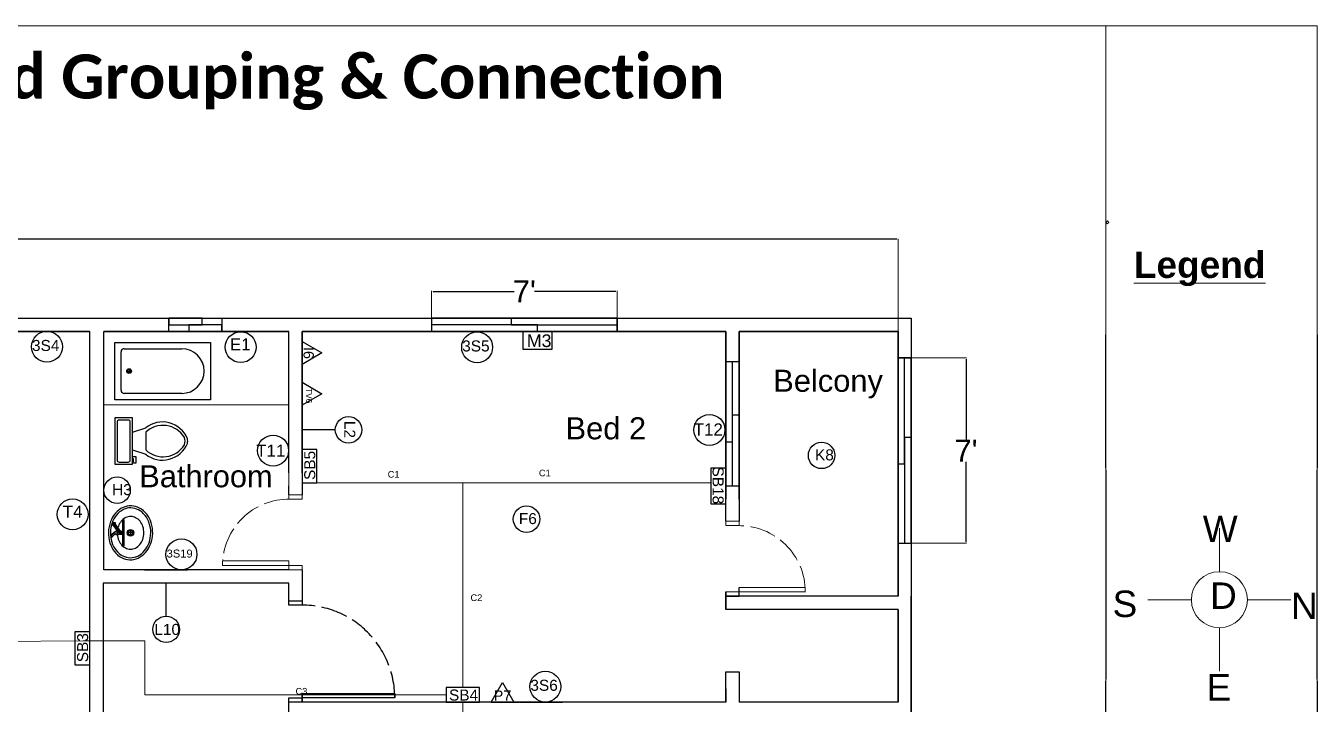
# Model space of a CAD drawing. Header units: inches. Extents: x 1396 to 31789, y 4626 to 27828.
# Drawn here: x 24420 to 25005, y 26512 to 26820 of the extents above; entities that cross this region are included whole.
import ezdxf
from ezdxf.enums import TextEntityAlignment as Align

# ---------------------------------------------------------------- set-up
doc = ezdxf.new("R2010")
doc.units = ezdxf.units.IN
doc.header["$MEASUREMENT"] = 0
doc.linetypes.add('ACAD_ISO02W100', pattern=[15, 12, -3])
for name, color, linetype in [('bath', 4, 'Continuous'), ('freecads.com', 7, 'Continuous'), ('SB Grouping and', 1, 'ACAD_ISO02W100')]:
    doc.layers.add(name, color=color, linetype=linetype)
doc.layers.add('text', color=6, linetype='Continuous', lineweight=9)
doc.styles.add('Arial', font='arial.ttf')
doc.styles.get("Standard").update_dxf_attribs({"font": 'arial.ttf'})
doc.dimstyles.new('civil layout', dxfattribs={"dimtxt": 10, "dimasz": 0.625, "dimexe": 0.18, "dimexo": 0.0625, "dimgap": 0.09, "dimtad": 0, "dimtih": 1, "dimtoh": 1, "dimdec": 1, "dimzin": 0, "dimdsep": 46, "dimlunit": 4, "dimtxsty": 'Standard', "dimcen": 0.09, "dimclrd": 256, "dimclre": 256, "dimclrt": 256, "dimadec": 0, "dimazin": 0, "dimtfac": 1.5, "dimtdec": 1, "dimtofl": 0, "dimtmove": 0, "dimatfit": 0, "dimfxl": 1, "dimtolj": 1, "dimtzin": 0, "dimlwe": -1, "dimarcsym": 0})
picture_1 = doc.add_image_def('image1.png', size_in_pixel=(800, 727))

# ---------------------------------------------------------------- blocks, each defined once
blk = doc.blocks.new('*D180')
at = {"layer": 'Defpoints', "color": 0, "transparency": 16777216}
for p in [(23974.91, 26722.87), (23974.91, 26681.02), (24814.91, 26681.02)]:
    blk.add_point(p, dxfattribs=at)
at = {"layer": 'text', "transparency": 16777216}
for p, q in [((23974.91, 26681.08), (23974.91, 26723.05)), ((24814.91, 26681.08), (24814.91, 26723.05))]:
    blk.add_line(p, q, dxfattribs=at)
at = {"layer": 'text', "lineweight": -2, "transparency": 16777216}
for p, q in [((23975.54, 26722.87), (24372.54, 26722.87)), ((24814.29, 26722.87), (24402.71, 26722.87))]:
    blk.add_line(p, q, dxfattribs=at)
at = {"layer": 'text', "transparency": 16777216}
for points in [[(23975.54, 26722.97), (23975.54, 26722.77), (23974.91, 26722.87)], [(24814.29, 26722.97), (24814.29, 26722.77), (24814.91, 26722.87)]]:
    blk.add_solid(points, dxfattribs=at)
at = {"layer": 'text', "transparency": 16777216, "insert": (24387.62, 26722.87), "char_height": 10, "attachment_point": 5}
blk.add_mtext("\\A1;70'6''", dxfattribs=at)
blk = doc.blocks.new('Sink - Oval top')
for p, q in [((-1, 0), (1, 0)), ((0, 1), (0, -1))]:
    blk.add_line(p, q)
at = {"linetype": 'Continuous'}
for points in [[(-12.23, 0.39, 0.117634), (-11.46, -3.36, 0.104469), (-8.88, -6.8, 0.090016), (-5.08, -9.07, 0.08192), (-0.32, -10.02, 0.08192), (4.49, -9.38, 0.090016), (8.42, -7.36, 0.104469), (11.22, -4.09, 0.117634), (12.23, -0.39, 0.117634), (11.46, 3.36, 0.104469), (8.88, 6.8, 0.090016), (5.08, 9.07, 0.08192), (0.32, 10.02, 0.08192), (-4.49, 9.38, 0.090016), (-8.42, 7.36, 0.104469), (-11.22, 4.09, 0.117634)], [(-11.29, 0.16, 0.118622), (-10.52, -3.25, 0.104678), (-8.07, -6.36, 0.089562), (-4.54, -8.37, 0.081185), (-0.13, -9.15, 0.081185), (4.3, -8.49, 0.089562), (7.89, -6.58, 0.104678), (10.42, -3.55, 0.118622), (11.29, -0.16, 0.118622), (10.52, 3.25, 0.104678), (8.07, 6.36, 0.089562), (4.54, 8.37, 0.081185), (0.13, 9.15, 0.081185), (-4.3, 8.49, 0.089562), (-7.89, 6.58, 0.104678), (-10.42, 3.55, 0.118622)], [(-7.42, 0.08, 0.118283), (-6.91, -2.17, 0.104607), (-5.29, -4.21, 0.089718), (-2.97, -5.53, 0.081436), (-0.07, -6.04, 0.081436), (2.84, -5.59, 0.089718), (5.2, -4.33, 0.104607), (6.86, -2.32, 0.118283), (7.42, -0.08, 0.118283), (6.91, 2.17, 0.104607), (5.29, 4.21, 0.089718), (2.97, 5.53, 0.081436), (0.07, 6.04, 0.081436), (-2.84, 5.59, 0.089718), (-5.2, 4.33, 0.104607), (-6.86, 2.32, 0.118283)]]:
    blk.add_lwpolyline(points, format="xyb", close=True, dxfattribs=at)
for radius in [1.5, 1]:
    blk.add_circle((0, 0), radius)
blk = doc.blocks.new('Faucet - single handle front')
for p, q in [((-2, 6), (-2, 5.5)), ((-1, 6), (-2, 6)), ((-1, 5.5), (-1, 6)), ((0.5, 4), (-1, 6)), ((-0.5, 4), (-2, 5.5)), ((-2, 5.5), (-1, 5.5)), ((-1, 5.5), (0.5, 4)), ((-0.75, 3), (0.75, 3)), ((-0.75, 0.5), (-0.75, 3)), ((-0.75, 1), (0.75, 1)), ((-0.5, 4), (0.5, 4)), ((-0.25, 2), (3.75, 5)), ((3.75, 4.5), (-0.25, 1.5)), ((-0.25, 1.5), (-0.25, 2)), ((0.75, 1.5), (-0.25, 1.5)), ((0.75, 1.5), (4.08742, 4.003)), ((0.75, 3), (0.75, 2.7386)), ((0.75, 1.5), (0.75, 0.5)), ((3.75, 4.5), (3.75, 5)), ((3.75, 5), (4.75, 5)), ((3.75, 4), (3.75, 4.5)), ((4.75, 4.5), (3.75, 4.5)), ((4.75, 4), (3.75, 4)), ((4.75, 5), (4.75, 4.5)), ((4.75, 4.5), (4.75, 4))]:
    blk.add_line(p, q)
blk.add_lwpolyline([(-6, 0), (-6, 0.5), (6, 0.5), (6, 0)], close=True)
for centre, start, end in [((1.25426, 3.0302), 151.0646, 180.8629), ((-1.25426, 3.0302), 359.1371, 28.93536)]:
    blk.add_arc(centre, 2.00448, start, end)
blk = doc.blocks.new('Toilet - top')
for p, q in [((9.5, -6), (9.5, -2)), ((-10, -8.5), (-8, -8.5)), ((-10, -9.5), (-10, -8.5)), ((-7, -9.5), (-10, -9.5)), ((-8, -8.5), (-8, -8)), ((-7, -8), (-7, -9.5)), ((-4, -8), (-6, -14)), ((4, -8), (6, -14)), ((4, -14), (-4, -14))]:
    blk.add_line(p, q)
blk.add_lwpolyline([(10.5, -8), (10.5, 0), (-10.5, 0), (-10.5, -8)], close=True)
for points in [[(-9.5, -2), (-9.5, -6)], [(8.5, -1), (-8.5, -1)], [(-8.5, -7), (8.5, -7)]]:
    blk.add_lwpolyline(points)
for centre, radius, start, end in [((-8.62, -1.88), 0.884, 81.8699, 188.1301), ((8.62, -1.88), 0.884, 351.8699, 98.1301), ((-8.62, -6.12), 0.884, 171.8699, 278.1301), ((8.62, -6.12), 0.884, 261.8699, 8.1301), ((3.52, -21.58), 12.17, 141.46911, 247.97143), ((4.2, -21.82), 11.33, 136.36773, 238.94682), ((-3.52, -21.58), 12.17, 292.02843, 38.53071), ((-4.2, -21.82), 11.33, 301.05301, 43.63209), ((0, -27.88), 4, 245.73182, 294.26817), ((0, -29), 4, 254.86053, 285.13947)]:
    blk.add_arc(centre, radius, start, end)
blk = doc.blocks.new('Bath Tub - 26 x 60 in.')
for p, q in [((8, -18), (10, -18)), ((9, -17), (9, -19))]:
    blk.add_line(p, q)
blk.add_lwpolyline([(0, -36), (0, 0), (60, 0), (60, -36)], close=True)
for points in [[(4, -30), (4, -6)], [(6, -4), (42, -4)], [(42, -32), (6, -32)]]:
    blk.add_lwpolyline(points)
for radius in [1.5, 1]:
    blk.add_circle((9, -18), radius)
for centre, radius, start, end in [((5.75, -5.75), 1.77, 81.8699, 188.1301), ((42, -18), 14, 270, 90), ((5.75, -30.25), 1.77, 171.8699, 278.1301)]:
    blk.add_arc(centre, radius, start, end)
blk = doc.blocks.new('*D187')
at = {"layer": 'Defpoints', "color": 0, "transparency": 16777216}
for p in [(24820.91, 26669.02), (24845.72, 26669.02), (24820.91, 26585.02)]:
    blk.add_point(p, dxfattribs=at)
at = {"layer": 'text', "transparency": 16777216}
for p, q in [((24820.98, 26669.02), (24845.9, 26669.02)), ((24820.98, 26585.02), (24845.9, 26585.02))]:
    blk.add_line(p, q, dxfattribs=at)
at = {"layer": 'text', "lineweight": -2, "transparency": 16777216}
for p, q in [((24845.72, 26668.39), (24845.72, 26632.11)), ((24845.72, 26585.64), (24845.72, 26621.93))]:
    blk.add_line(p, q, dxfattribs=at)
at = {"layer": 'text', "transparency": 16777216}
for points in [[(24845.61, 26668.39), (24845.82, 26668.39), (24845.72, 26669.02)], [(24845.61, 26585.64), (24845.82, 26585.64), (24845.72, 26585.02)]]:
    blk.add_solid(points, dxfattribs=at)
at = {"layer": 'text', "transparency": 16777216, "insert": (24845.72, 26627.02), "char_height": 10, "attachment_point": 5}
blk.add_mtext("\\A1;7'", dxfattribs=at)
blk = doc.blocks.new('*D194')
at = {"layer": 'Defpoints', "color": 0, "transparency": 16777216}
for p in [(24687.62, 26699.19), (24603.62, 26684.02), (24687.62, 26684.02)]:
    blk.add_point(p, dxfattribs=at)
at = {"layer": 'text', "transparency": 16777216}
for p, q in [((24603.62, 26684.08), (24603.62, 26699.37)), ((24687.62, 26684.08), (24687.62, 26699.37))]:
    blk.add_line(p, q, dxfattribs=at)
at = {"layer": 'text', "lineweight": -2, "transparency": 16777216}
for p, q in [((24604.25, 26699.19), (24640.97, 26699.19)), ((24687, 26699.19), (24650.27, 26699.19))]:
    blk.add_line(p, q, dxfattribs=at)
at = {"layer": 'text', "transparency": 16777216}
for points in [[(24604.25, 26699.3), (24604.25, 26699.09), (24603.62, 26699.19)], [(24687, 26699.3), (24687, 26699.09), (24687.62, 26699.19)]]:
    blk.add_solid(points, dxfattribs=at)
at = {"layer": 'text', "transparency": 16777216, "insert": (24645.62, 26699.19), "char_height": 10, "attachment_point": 5}
blk.add_mtext("\\A1;7'", dxfattribs=at)

msp = doc.modelspace()

# ---------------------------------------------------------------- linework, layer by layer
for p, q in [((24431.48, 26680.95), (24412.09, 26680.95)), ((24455.1, 26680.51), (24455.1, 26681.02)), ((24637.25, 26681.02), (24617.86, 26681.02)), ((24559.98, 26636.44), (24544.98, 26636.44)), ((24473.58, 26573.02), (24492.97, 26573.02)), ((24483.35, 26552.03), (24483.35, 26567.03)), ((24643.02, 26513.02), (24643.12, 26513.02)), ((24694.91, 26513.02), (24643.12, 26513.02)), ((24643.48, 26513.09), (24662.87, 26513.09)), ((24736.91, 26513.02), (24694.91, 26513.02)), ((24814.91, 26513.02), (24742.91, 26513.02))]:
    msp.add_line(p, q)
at = {"color": 7}
for p, q in [((24448.77, 26681.02), (24447.72, 26681.02)), ((24448.77, 26485.39), (24448.77, 26681.02)), ((24538.91, 26573.02), (24455.1, 26573.02)), ((24544.91, 26573.02), (24544.91, 26559.02))]:
    msp.add_line(p, q, dxfattribs=at)
at = {"color": 0}
for p, q in [((24544.91, 26676.46), (24544.91, 26666.09)), ((24544.91, 26676.46), (24553.89, 26671.27)), ((24553.89, 26671.27), (24544.91, 26666.09)), ((24544.91, 26657.96), (24544.91, 26647.59)), ((24544.91, 26657.96), (24553.89, 26652.77)), ((24553.89, 26652.77), (24544.91, 26647.59)), ((24630.53, 26513.02), (24635.72, 26522)), ((24635.72, 26522), (24640.9, 26513.02)), ((24630.53, 26513.02), (24640.9, 26513.02))]:
    msp.add_line(p, q, dxfattribs=at)
at = {"color": 143, "true_color": 0x7aafdf}
for p, q in [((24739.89, 26611.02), (24739.89, 26667.19)), ((24742.91, 26643.02), (24739.89, 26643.02)), ((24742.91, 26631.02), (24742.91, 26643.02)), ((24736.89, 26611.02), (24736.89, 26631.02)), ((24736.89, 26631.02), (24739.89, 26631.02)), ((24742.89, 26631.02), (24742.91, 26631.02))]:
    msp.add_line(p, q, dxfattribs=at)
for points in [[(24820.91, 26075.02), (23968.91, 26075.02), (23968.91, 26687.02), (24820.91, 26687.02), (24820.91, 26355.45)], [(24201.47, 26687.02), (24454.58, 26687.02)], [(24448.91, 26687.02), (24544.91, 26687.02)], [(24538.91, 26687.02), (24742.91, 26687.02)], [(24538.91, 26687.02), (24544.91, 26687.02)], [(24736.91, 26687.02), (24820.91, 26687.02), (24820.91, 26555.02)], [(24736.91, 26687.02), (24742.91, 26687.02)], [(24814.91, 26687.02), (24820.91, 26687.02), (24820.91, 26681.02)], [(24207.47, 26681.02), (24448.58, 26681.02)], [(24448.58, 26681.02), (24394.91, 26681.02)], [(24455.1, 26681.02), (24538.91, 26681.02)], [(24538.91, 26681.02), (24455.1, 26681.02)], [(24455.1, 26573.02), (24455.1, 26680.51)], [(24516.74, 26681.02), (24538.91, 26681.02)], [(24538.91, 26617), (24538.91, 26681.02)], [(24544.91, 26681.02), (24736.91, 26681.02)], [(24736.91, 26681.02), (24544.91, 26681.02)], [(24544.91, 26681.02), (24736.91, 26681.02)], [(24544.91, 26617), (24544.91, 26681.02), (24736.91, 26681.02), (24736.91, 26605.02)], [(24544.91, 26681.02), (24544.91, 26617)], [(24736.91, 26605.02), (24736.91, 26681.02)], [(24742.91, 26681.02), (24814.91, 26681.02), (24814.91, 26561.02)], [(24814.91, 26561.02), (24814.91, 26681.02), (24742.91, 26681.02)], [(24742.91, 26681.02), (24814.91, 26681.02), (24814.91, 26561.02)], [(24742.91, 26681.02), (24742.91, 26605.02)], [(24742.91, 26605.02), (24742.91, 26681.02), (24814.91, 26681.02), (24814.91, 26561.02), (24742.91, 26561.02), (24742.91, 26565.02)], [(24544.91, 26623), (24544.91, 26617)], [(24544.91, 26617), (24544.91, 26611)], [(24538.91, 26607.02), (24538.91, 26611)], [(24544.91, 26611), (24544.91, 26607.02)], [(24736.91, 26605.02), (24736.91, 26611.02)], [(24736.91, 26601.02), (24736.91, 26607.02)], [(24742.91, 26611.02), (24742.91, 26605.02)], [(24742.91, 26607.02), (24742.91, 26601.02)], [(24736.91, 26595.02), (24736.91, 26601.02)], [(24742.91, 26601.02), (24742.91, 26595.02)], [(24538.91, 26567.02), (24454.77, 26567.02)], [(24454.77, 26567.02), (24454.77, 26479.39)], [(24538.91, 26557.02), (24538.91, 26567.02)], [(24736.91, 26563.02), (24736.91, 26555.02)], [(24736.91, 26555.02), (24736.91, 26563.02)], [(24814.91, 26561.02), (24736.91, 26561.02), (24736.91, 26555.02)], [(24742.91, 26555.02), (24736.91, 26555.02), (24736.91, 26561.02), (24742.91, 26561.02)], [(24820.91, 26507.02), (24820.91, 26561.02)], [(24814.91, 26555.02), (24742.91, 26555.02)], [(24814.91, 26555.02), (24814.91, 26513.02)], [(24814.91, 26513.02), (24814.91, 26555.02)], [(24814.91, 26555.02), (24814.91, 26513.02)], [(24736.91, 26525.02), (24736.91, 26526.81), (24742.91, 26526.81), (24742.91, 26525.02)], [(24736.91, 26519.02), (24736.91, 26525.02)], [(24742.91, 26525.02), (24742.91, 26519.02)], [(24736.91, 26519.02), (24736.91, 26513.02), (24544.91, 26513.02), (24544.91, 26517.02)], [(24736.91, 26513.02), (24736.91, 26519.02)], [(24736.91, 26519.02), (24736.91, 26513.02)], [(24742.91, 26519.02), (24742.91, 26513.02)], [(24742.91, 26519.02), (24742.91, 26513.02)], [(24637.03, 26507.02), (24538.91, 26507.02), (24538.91, 26515.02)], [(24637.02, 26513.02), (24643.02, 26513.02)], [(24820.91, 26513.02), (24820.91, 26507.02)], [(24820.91, 26513.02), (24820.91, 26507.02)]]:
    msp.add_lwpolyline(points)
at = {"color": 146, "true_color": 0x105689}
msp.add_lwpolyline([(24508.62, 26687.02), (24508.62, 26681.02), (24484.62, 26681.02), (24484.62, 26687.02)], close=True, dxfattribs=at)
at = {"color": 165, "true_color": 0x5e67af}
for points in [[(24499.62, 26684.02), (24499.62, 26687.02), (24484.62, 26687.02), (24484.62, 26684.02)], [(24508.62, 26681.02), (24508.62, 26684.02), (24493.62, 26684.02), (24493.62, 26681.02)]]:
    msp.add_lwpolyline(points, close=True, dxfattribs=at)
at = {"color": 143, "true_color": 0x7aafdf}
for points in [[(24603.62, 26681.02), (24687.62, 26681.02), (24687.62, 26687.02), (24603.62, 26687.02)], [(24603.62, 26681.02), (24651.62, 26681.02), (24651.62, 26684.02), (24603.62, 26684.02)], [(24639.62, 26684.02), (24687.62, 26684.02), (24687.62, 26687.02), (24639.62, 26687.02)], [(24742.89, 26611.02), (24742.89, 26667.19), (24736.89, 26667.19), (24736.89, 26611.02)], [(24820.91, 26585.02), (24820.91, 26669.02), (24814.91, 26669.02), (24814.91, 26585.02)], [(24817.91, 26621.02), (24817.91, 26669.02), (24814.91, 26669.02), (24814.91, 26621.02)], [(24820.91, 26585.02), (24820.91, 26633.02), (24817.91, 26633.02), (24817.91, 26585.02)]]:
    msp.add_lwpolyline(points, close=True, dxfattribs=at)
for points in [[(24687.62, 26687.02), (24687.62, 26681.02)], [(24687.62, 26684.02), (24687.62, 26681.02)], [(24814.91, 26669.02), (24820.91, 26669.02)], [(24817.91, 26669.02), (24820.91, 26669.02)]]:
    msp.add_lwpolyline(points, dxfattribs=at)
for points in [[(24645.15, 26681.02), (24658.09, 26681.02), (24658.09, 26672.85), (24645.15, 26672.85)], [(24551.65, 26612.47), (24551.65, 26627.53), (24544.91, 26627.53), (24544.91, 26612.47)], [(24730.15, 26619.12), (24730.15, 26602.92), (24736.89, 26602.92), (24736.89, 26619.12)], [(24448.77, 26529.89), (24448.77, 26544.95), (24442.03, 26544.95), (24442.03, 26529.89)], [(24610.23, 26513.02), (24625.29, 26513.02), (24625.29, 26519.75), (24610.23, 26519.75)]]:
    msp.add_lwpolyline(points, close=True)
at = {"color": 1}
for points in [[(24538.91, 26557.02), (24538.91, 26559.02), (24544.91, 26559.02), (24544.91, 26557.02)], [(24544.91, 26517.02), (24544.91, 26513.02), (24538.91, 26513.02), (24538.91, 26515.02)]]:
    msp.add_lwpolyline(points, dxfattribs=at)
for points in [[(24544.91, 26559.02), (24544.91, 26557.02), (24538.91, 26557.02), (24538.91, 26559.02)], [(24544.91, 26515.02), (24544.91, 26513.02), (24538.91, 26513.02), (24538.91, 26515.02)], [(24586.91, 26517.02), (24586.91, 26515.02), (24544.91, 26515.02), (24544.91, 26517.02)]]:
    msp.add_lwpolyline(points, close=True, dxfattribs=at)
for centre, radius in [((24429.36, 26674.08), 7), ((24517.13, 26673.9), 7), ((24624.23, 26673.85), 7), ((24565.98, 26636.44), 6), ((24729.47, 26636.4), 7), ((24531.81, 26627.03), 7), ((24780.29, 26624.84), 6), ((24461.12, 26609.09), 6), ((24440.98, 26598.14), 7), ((24646.62, 26595.97), 6), ((24490.28, 26580.02), 7), ((24483.35, 26546.03), 6), ((24655.13, 26520.09), 7)]:
    msp.add_circle(centre, radius)
at = {"color": 1, "linetype": 'ACAD_ISO02W100'}
msp.add_arc((24544.91, 26515.02), 42, 0, 90, dxfattribs=at)
at = {"layer": 'freecads.com', "lineweight": 30}
for p, q in [((24908.97, 26619.2), (24908.97, 26679.5)), ((25004.78, 26679.5), (25004.78, 26619.2)), ((24908.97, 26618.2), (24908.97, 26523.5)), ((25004.78, 26523.5), (25004.78, 26618.2)), ((24908.97, 26432.5), (24908.97, 26522.5)), ((25004.78, 26522.5), (25004.78, 26432.5))]:
    msp.add_line(p, q, dxfattribs=at)
at = {"layer": 'text', "color": 0}
for p, q in [((24908.97, 26679.5), (24908.97, 26819.5)), ((24908.97, 26618.2), (24908.97, 26619.2)), ((24960.5, 26591.84), (24960.5, 26572.13)), ((24928.08, 26559.45), (24947.82, 26559.45)), ((24973.18, 26559.45), (24992.92, 26559.45)), ((24960.5, 26546.77), (24960.5, 26527.06)), ((24908.97, 26522.5), (24908.97, 26523.5))]:
    msp.add_line(p, q, dxfattribs=at)
at = {"layer": 'text', "color": 7}
for p, q in [((24455.1, 26647.69), (24538.91, 26647.69)), ((24538.91, 26647.69), (24538.91, 26619)), ((24538.91, 26617), (24538.91, 26611))]:
    msp.add_line(p, q, dxfattribs=at)
at = {"layer": 'text', "color": 1, "linetype": 'Continuous'}
for p, q in [((24617.76, 26612.47), (24548.28, 26612.47)), ((24548.28, 26612.47), (24730.15, 26612.47)), ((24617.76, 26609.27), (24617.76, 26612.47)), ((24617.76, 26519.75), (24617.76, 26609.27)), ((24236.72, 26539.77), (24445.72, 26540.77)), ((24473.72, 26540.77), (24445.72, 26540.77)), ((24473.72, 26516.39), (24473.72, 26540.77)), ((24610.23, 26516.39), (24473.72, 26516.39)), ((24617.76, 26513.02), (24617.76, 26499.27))]:
    msp.add_line(p, q, dxfattribs=at)
at = {"layer": 'text', "color": 1}
for p, q in [((24538.91, 26577.02), (24508.91, 26577.02)), ((24538.91, 26575.02), (24508.91, 26575.02)), ((24742.91, 26565.02), (24772.92, 26565.02)), ((24742.91, 26563.02), (24772.92, 26563.02))]:
    msp.add_line(p, q, dxfattribs=at)
at = {"layer": 'text', "color": 0}
msp.add_lwpolyline([(23878.22, 26819.5), (25004.78, 26819.5), (25004.78, 26035.39), (23878.22, 26035.39)], close=True, dxfattribs=at)
at = {"layer": 'text', "color": 1}
for points in [[(24538.91, 26605.02), (24538.91, 26607.02), (24544.91, 26607.02), (24544.91, 26605.02)], [(24742.91, 26593.02), (24742.91, 26595.02), (24736.91, 26595.02), (24736.91, 26593.02)], [(24544.91, 26575.02), (24544.91, 26573.02), (24538.91, 26573.02), (24538.91, 26577.02)], [(24736.91, 26563.02), (24736.91, 26561.02), (24742.91, 26561.02), (24742.91, 26565.02)]]:
    msp.add_lwpolyline(points, dxfattribs=at)
for points in [[(24538.91, 26607.02), (24544.91, 26607.02), (24544.91, 26605.02), (24538.91, 26605.02)], [(24742.91, 26595.02), (24736.91, 26595.02), (24736.91, 26593.02), (24742.91, 26593.02)], [(24538.91, 26575.02), (24544.91, 26575.02), (24544.91, 26573.02), (24538.91, 26573.02)], [(24742.91, 26563.02), (24736.91, 26563.02), (24736.91, 26561.02), (24742.91, 26561.02)]]:
    msp.add_lwpolyline(points, close=True, dxfattribs=at)
at = {"layer": 'text', "color": 0}
msp.add_circle((24960.5, 26559.45), 12.68, dxfattribs=at)
at = {"layer": 'text', "color": 1, "linetype": 'ACAD_ISO02W100'}
for centre, start, end in [((24538.91, 26575.02), 89.04516, 180), ((24742.91, 26563.02), 0, 90.95484)]:
    msp.add_arc(centre, 30, start, end, dxfattribs=at)

# ---------------------------------------------------------------- block references
at = {"layer": 'bath', "xscale": 0.7232314600808181, "yscale": 0.7232314600808181, "zscale": 0.7232314600808181}
msp.add_blockref('Bath Tub - 26 x 60 in.', (24460.06, 26676.07), dxfattribs=at)
at = {"layer": 'bath'}
for name, p, rotation in [('Toilet - top', (24460.1, 26631.34), 89.99999999999999), ('Sink - Oval top', (24467.23, 26589.77), 270.0744224036602), ('Faucet - single handle front', (24464.23, 26589.77), 90.07442240365992)]:
    msp.add_blockref(name, p, dxfattribs=dict(at, rotation=rotation))

# ---------------------------------------------------------------- texts
at = {"color": 0, "style": 'Arial'}
msp.add_text('I6', height=4.666, rotation=270, dxfattribs=at).set_placement((24547.91, 26671.27), align=Align.MIDDLE_CENTER)
for s, rotation, p in [('L2', 270, (24564.05, 26640.51)), ('SB5', 90, (24550.9, 26613.71)), ('SB18', 270, (24730.9, 26619.81)), ('SB3', 90, (24448.02, 26531.13))]:
    msp.add_text(s, height=5, rotation=rotation).set_placement(p)
for s, p in [('K8', (24777.29, 26622.59)), ('H3', (24458.86, 26606.83)), ('F6', (24643.14, 26593.71)), ('L10', (24478.01, 26543.5)), ('SB4', (24611.47, 26513.76))]:
    msp.add_text(s, height=5).set_placement(p)
msp.add_text('P7', height=4.666, dxfattribs=at).set_placement((24635.72, 26516.01), align=Align.MIDDLE_CENTER)
at = {"attachment_point": 6}
for s, insert, char_height, width in [('3S4', (24435, 26674.63), 5, 10), ('E1', (24521.63, 26675.14), 5.5, 10), ('3S5', (24629.88, 26674.4), 5, 10), ('T12', (24735.56, 26636.61), 5.5, 10), ('T11', (24537.37, 26626.99), 5.5, 10), ('T4', (24445.48, 26599.38), 5.5, 10), ('3S19', (24495.35, 26580.35), 3.614, 7.2287), ('3S6', (24660.77, 26520.64), 5, 10)]:
    msp.add_mtext(s, dxfattribs=dict(at, insert=insert, char_height=char_height, width=width))
at = {"insert": (24646.78, 26679.68), "char_height": 5.729, "attachment_point": 1}
msp.add_mtext_dynamic_manual_height_columns('{\\C1;M3}', width=26.9268, gutter_width=1.15, heights=[0], dxfattribs=at)
at = {"layer": 'bath', "color": 4, "linetype": 'ACAD_ISO02W100', "insert": (24549.4, 26655.36), "char_height": 2.7, "attachment_point": 1, "rotation": 270}
msp.add_mtext_dynamic_manual_height_columns('{\\C31;\\c6737150;TV6}', width=7.776, gutter_width=0.9, heights=[2.7], dxfattribs=at)
at = {"layer": 'SB Grouping and', "linetype": 'ACAD_ISO02W100', "char_height": 3, "attachment_point": 1}
for s, insert in [('C1', (24583.72, 26617.77)), ('C1', (24652.22, 26618.37)), ('C2', (24621.22, 26561.87)), ('C3', (24541.97, 26519.49))]:
    msp.add_mtext_dynamic_manual_height_columns(s, width=5.5, gutter_width=1, heights=[0], dxfattribs=dict(at, insert=insert))
at = {"layer": 'text', "color": 0, "attachment_point": 1}
for s, width, heights, insert, char_height in [('{\\fCalibri|b1|i0|c0|p34;Conduit Layout for Switch Board Grouping & Connection}', 1307.5361, [0], (24014.22, 26806.54), 20), ('{\\fArial|b1|i0|c0|p34;\\L\\C256;Legend}', 55.465, [0], (24921.75, 26717.24), 12), ('W', 19.2567, [0], (24952.96, 26597.55), 12), ('D', 3.2223, [0], (24956.26, 26567.3), 12), ('S', 14.1665, [0], (24912.1, 26563.61), 12), ('N', 19.8964, [0.374], (24992.92, 26562.71), 12), ('E', 8.0162, [0], (24954.64, 26525.75), 12)]:
    msp.add_mtext_dynamic_manual_height_columns(s, width=width, gutter_width=1, heights=heights, dxfattribs=dict(at, insert=insert, char_height=char_height))
at = {"layer": 'text', "attachment_point": 1}
for s, width, gutter_width, insert, char_height in [('Belcony', 43.4977, 1, (24758.37, 26663.67), 10), ('Bed 2', 41.61, 1, (24664.28, 26642.13), 10), ('Bathroom', 23.8537, 1.42, (24471.19, 26620.38), 9.97)]:
    msp.add_mtext_dynamic_manual_height_columns(s, width=width, gutter_width=gutter_width, heights=[0], dxfattribs=dict(at, insert=insert, char_height=char_height))

# ---------------------------------------------------------------- dimensions: what is measured, and where the dimension line sits
at = {"layer": 'text', "color": 2, "true_color": 0xf1eb1f}
dim = msp.add_linear_dim(base=(23974.91, 26722.87), p1=(24814.91, 26681.02), p2=(23974.91, 26681.02), text="<>6''", dimstyle='civil layout', dxfattribs=at)
dim.commit()
dim.dimension.update_dxf_attribs({"geometry": '*D180', "text_midpoint": (24387.62, 26722.87), "dimtype": 160})
at = {"layer": 'text', "color": 7}
dim = msp.add_linear_dim(base=(24687.62, 26699.19), p1=(24603.62, 26684.02), p2=(24687.62, 26684.02), dimstyle='civil layout', dxfattribs=at)
dim.commit()
dim.dimension.update_dxf_attribs({"geometry": '*D194', "text_midpoint": (24645.62, 26699.19)})
dim = msp.add_linear_dim(base=(24845.72, 26669.02), p1=(24820.91, 26585.02), p2=(24820.91, 26669.02), angle=90, dimstyle='civil layout', dxfattribs=at)
dim.commit()
dim.dimension.update_dxf_attribs({"geometry": '*D187', "text_midpoint": (24845.72, 26627.02)})

# ---------------------------------------------------------------- pictures from other files: only their frames are drawn
at = {"layer": 'text', "color": 0}
image = msp.add_image(picture_1, insert=(24909.67, 26729.72), size_in_units=(1, 0.909), rotation=42.26299, dxfattribs=at)
image.dxf.flags = 7
image = msp.add_image(picture_1, insert=(24909.67, 26729.72), size_in_units=(1, 0.909), rotation=42.26299, dxfattribs=at)
image.dxf.flags = 7

doc.saveas('drawing.dxf')
